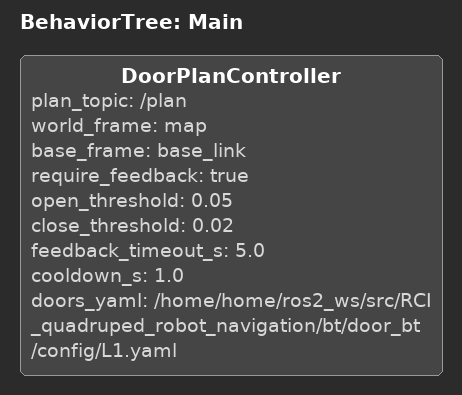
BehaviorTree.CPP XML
<?xml version="1.0"?>
<root main_tree_to_execute="Main">
  <BehaviorTree ID="Main">
    <DoorPlanController
      plan_topic="/plan"
      world_frame="map"
      base_frame="base_link"
      require_feedback="true"
      open_threshold="0.05"
      close_threshold="0.02"
      feedback_timeout_s="5.0"
      cooldown_s="1.0"
      doors_yaml="/home/home/ros2_ws/src/RCI_quadruped_robot_navigation/bt/door_bt/config/L1.yaml"
    />
  </BehaviorTree>
</root>
